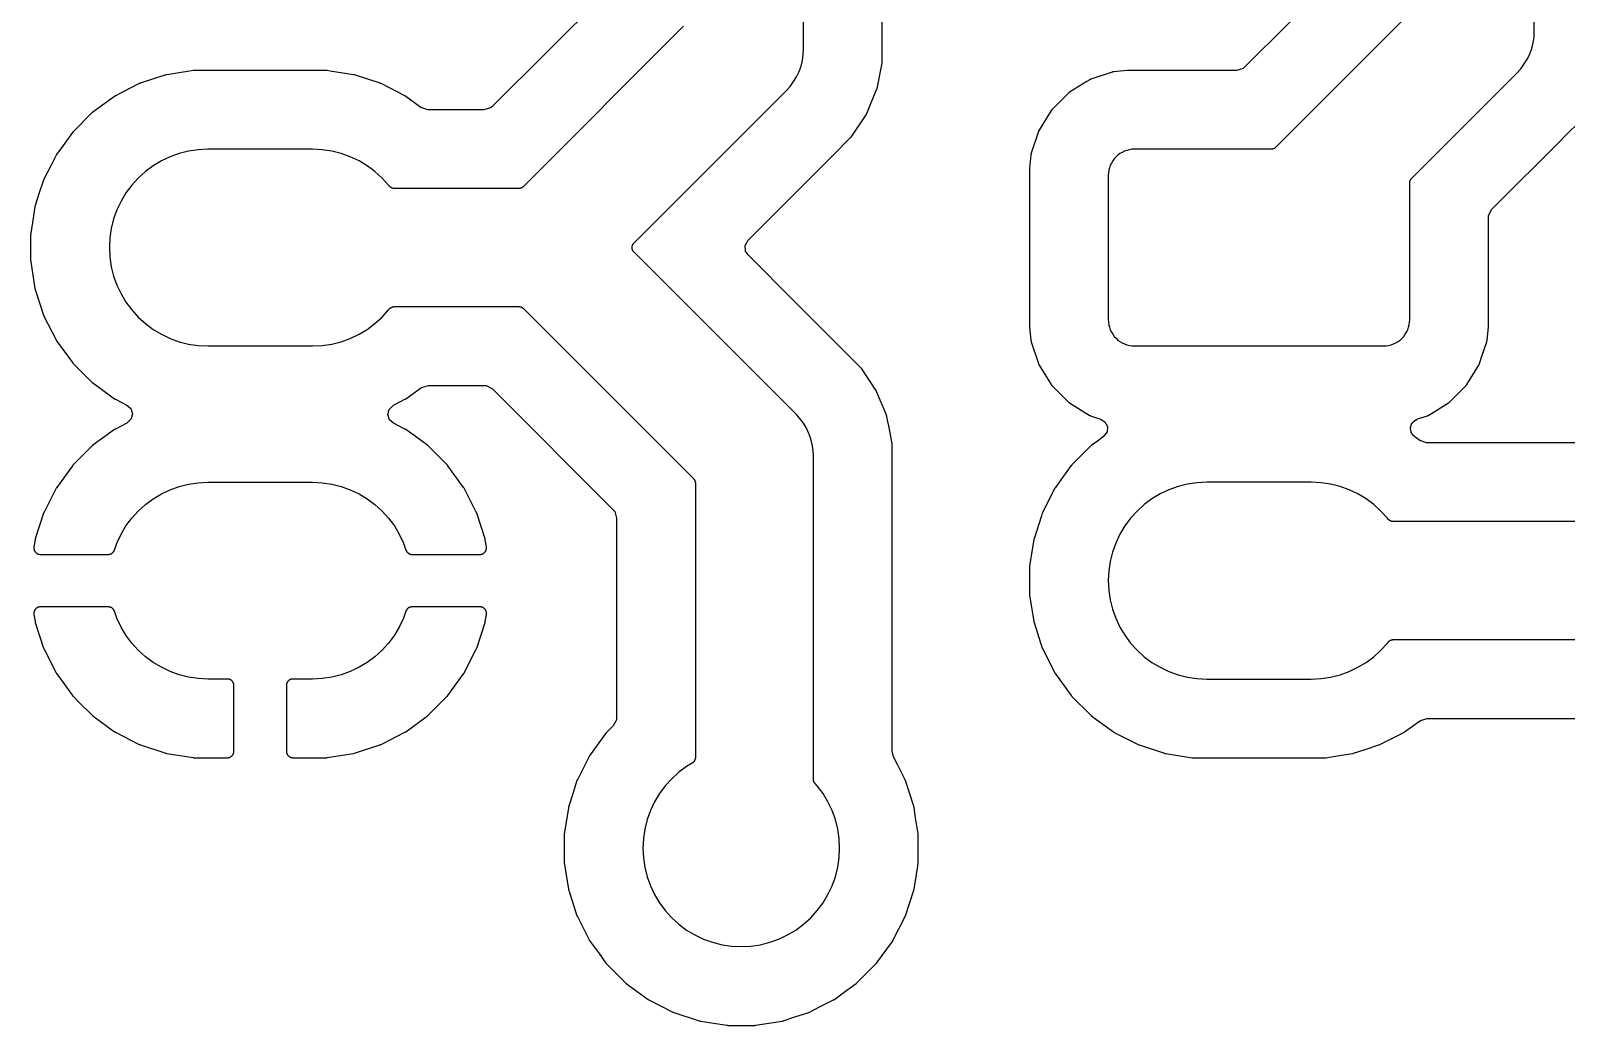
# Model space of a CAD drawing. Header units: metres. Extents: x 46.2 to 140.4, y -137.6 to -43.4.
# Drawn here: x 116.68 to 128.39, y -105.45 to -97.87 of the extents above; entities that cross this region are included whole.
import ezdxf

# ---------------------------------------------------------------- set-up
doc = ezdxf.new("R2010")
doc.units = ezdxf.units.M

msp = doc.modelspace()

# ---------------------------------------------------------------- linework, layer by layer
for points in [[(121.66, -97.833), (120.438, -99.055), (120.437, -99.056), (120.436, -99.057), (120.435, -99.058), (120.435, -99.058), (120.434, -99.059), (120.433, -99.06), (120.432, -99.061), (120.431, -99.061), (120.43, -99.062), (120.428, -99.063), (120.427, -99.063), (120.426, -99.064), (120.425, -99.064), (120.424, -99.065), (120.423, -99.065), (120.422, -99.066), (120.421, -99.066), (120.42, -99.067), (120.418, -99.067), (120.417, -99.068), (120.416, -99.068), (120.415, -99.068), (120.414, -99.069), (120.413, -99.069), (120.411, -99.069), (120.41, -99.069), (120.409, -99.069), (120.408, -99.07), (120.406, -99.07), (120.405, -99.07), (120.404, -99.07), (120.403, -99.07), (119.454, -99.07), (119.453, -99.07), (119.451, -99.07), (119.45, -99.07), (119.449, -99.069), (119.447, -99.069), (119.446, -99.069), (119.445, -99.069), (119.444, -99.069), (119.442, -99.068), (119.441, -99.068), (119.44, -99.068), (119.439, -99.067), (119.437, -99.067), (119.436, -99.066), (119.435, -99.066), (119.434, -99.066), (119.432, -99.065), (119.431, -99.064), (119.43, -99.064), (119.429, -99.063), (119.428, -99.063), (119.427, -99.062), (119.426, -99.061), (119.425, -99.06), (119.424, -99.06), (119.423, -99.059), (119.422, -99.058), (119.421, -99.057), (119.42, -99.056), (119.419, -99.055), (119.418, -99.054), (119.417, -99.054), (119.416, -99.053), (119.415, -99.052), (119.414, -99.051), (119.414, -99.05), (119.41, -99.044), (119.36, -98.99), (119.306, -98.94), (119.247, -98.896), (119.184, -98.859), (119.117, -98.827), (119.048, -98.802), (118.976, -98.784), (118.904, -98.774), (118.829, -98.77), (118.031, -98.77), (117.956, -98.774), (117.884, -98.784), (117.812, -98.802), (117.743, -98.827), (117.676, -98.859), (117.613, -98.896), (117.554, -98.94), (117.5, -98.99), (117.45, -99.044), (117.406, -99.103), (117.369, -99.166), (117.337, -99.233), (117.312, -99.302), (117.294, -99.374), (117.284, -99.446), (117.28, -99.52), (117.284, -99.594), (117.294, -99.666), (117.312, -99.738), (117.337, -99.807), (117.369, -99.874), (117.406, -99.937), (117.45, -99.996), (117.5, -100.05), (117.554, -100.1), (117.613, -100.144), (117.676, -100.181), (117.743, -100.213), (117.812, -100.238), (117.884, -100.256), (117.956, -100.266), (118.031, -100.27), (118.829, -100.27), (118.904, -100.266), (118.976, -100.256), (119.048, -100.238), (119.117, -100.213), (119.184, -100.181), (119.247, -100.144), (119.306, -100.1), (119.36, -100.05), (119.41, -99.996), (119.414, -99.99), (119.414, -99.99), (119.415, -99.989), (119.416, -99.988), (119.417, -99.987), (119.417, -99.986), (119.418, -99.985), (119.419, -99.984), (119.42, -99.984), (119.421, -99.983), (119.422, -99.982), (119.423, -99.981), (119.423, -99.981), (119.424, -99.98), (119.425, -99.979), (119.426, -99.979), (119.427, -99.978), (119.428, -99.977), (119.429, -99.977), (119.43, -99.976), (119.431, -99.976), (119.432, -99.975), (119.433, -99.975), (119.434, -99.974), (119.436, -99.974), (119.437, -99.973), (119.438, -99.973), (119.439, -99.973), (119.44, -99.972), (119.441, -99.972), (119.442, -99.972), (119.443, -99.971), (119.445, -99.971), (119.446, -99.971), (119.447, -99.971), (119.448, -99.971), (119.449, -99.97), (119.45, -99.97), (119.451, -99.97), (119.453, -99.97), (119.454, -99.97), (120.403, -99.97), (120.404, -99.97), (120.405, -99.97), (120.406, -99.97), (120.408, -99.97), (120.409, -99.971), (120.41, -99.971), (120.411, -99.971), (120.413, -99.971), (120.414, -99.971), (120.415, -99.972), (120.416, -99.972), (120.417, -99.972), (120.418, -99.973), (120.42, -99.973), (120.421, -99.974), (120.422, -99.974), (120.423, -99.975), (120.424, -99.975), (120.425, -99.976), (120.426, -99.976), (120.427, -99.977), (120.428, -99.977), (120.43, -99.978), (120.431, -99.979), (120.432, -99.979), (120.433, -99.98), (120.434, -99.981), (120.435, -99.982), (120.435, -99.982), (120.436, -99.983), (120.437, -99.984), (120.438, -99.985), (121.735, -101.282), (121.736, -101.283), (121.737, -101.284), (121.738, -101.285), (121.738, -101.285), (121.739, -101.286), (121.74, -101.287), (121.741, -101.288), (121.741, -101.289), (121.742, -101.29), (121.743, -101.292), (121.743, -101.293), (121.744, -101.294), (121.744, -101.295), (121.745, -101.296), (121.745, -101.297), (121.746, -101.298), (121.746, -101.299), (121.747, -101.3), (121.747, -101.302), (121.748, -101.303), (121.748, -101.304), (121.748, -101.305), (121.749, -101.306), (121.749, -101.307), (121.749, -101.309), (121.749, -101.31), (121.749, -101.311), (121.75, -101.312), (121.75, -101.314), (121.75, -101.315), (121.75, -101.316), (121.75, -101.317), (121.75, -103.408), (121.75, -103.409), (121.75, -103.411), (121.75, -103.412), (121.75, -103.413), (121.749, -103.414), (121.749, -103.415), (121.749, -103.416), (121.749, -103.418), (121.749, -103.419), (121.748, -103.42), (121.748, -103.421), (121.748, -103.422), (121.747, -103.423), (121.747, -103.424), (121.747, -103.426), (121.746, -103.427), (121.746, -103.428), (121.745, -103.429), (121.745, -103.43), (121.744, -103.431), (121.744, -103.432), (121.743, -103.433), (121.743, -103.434), (121.742, -103.435), (121.741, -103.436), (121.741, -103.437), (121.74, -103.438), (121.739, -103.439), (121.739, -103.44), (121.738, -103.441), (121.737, -103.442), (121.736, -103.442), (121.736, -103.443), (121.735, -103.444), (121.734, -103.445), (121.733, -103.446), (121.732, -103.446), (121.731, -103.447), (121.73, -103.448), (121.729, -103.449), (121.728, -103.449), (121.727, -103.45), (121.726, -103.451), (121.725, -103.451), (121.683, -103.476), (121.624, -103.52), (121.57, -103.57), (121.52, -103.624), (121.476, -103.683), (121.439, -103.746), (121.407, -103.813), (121.382, -103.882), (121.364, -103.954), (121.354, -104.026), (121.35, -104.1), (121.354, -104.174), (121.364, -104.246), (121.382, -104.318), (121.407, -104.387), (121.439, -104.454), (121.476, -104.517), (121.52, -104.576), (121.57, -104.63), (121.624, -104.68), (121.683, -104.724), (121.746, -104.761), (121.813, -104.793), (121.882, -104.818), (121.954, -104.836), (122.026, -104.846), (122.1, -104.85), (122.174, -104.846), (122.246, -104.836), (122.318, -104.818), (122.387, -104.793), (122.454, -104.761), (122.517, -104.724), (122.576, -104.68), (122.63, -104.63), (122.68, -104.576), (122.724, -104.517), (122.761, -104.454), (122.793, -104.387), (122.818, -104.318), (122.836, -104.246), (122.846, -104.174), (122.85, -104.1), (122.846, -104.026), (122.836, -103.954), (122.818, -103.882), (122.793, -103.813), (122.761, -103.746), (122.724, -103.683), (122.68, -103.624), (122.663, -103.606), (122.662, -103.605), (122.661, -103.604), (122.661, -103.603), (122.66, -103.602), (122.659, -103.601), (122.658, -103.6), (122.658, -103.599), (122.657, -103.598), (122.656, -103.596), (122.656, -103.595), (122.655, -103.594), (122.655, -103.593), (122.654, -103.592), (122.654, -103.59), (122.653, -103.589), (122.653, -103.588), (122.652, -103.587), (122.652, -103.585), (122.652, -103.584), (122.651, -103.583), (122.651, -103.582), (122.651, -103.58), (122.651, -103.579), (122.651, -103.578), (122.65, -103.576), (122.65, -103.575), (122.65, -103.574), (122.65, -103.572), (122.65, -101.111), (122.648, -101.066), (122.642, -101.022), (122.631, -100.979), (122.616, -100.938), (122.597, -100.898), (122.574, -100.86), (122.548, -100.824), (122.518, -100.791), (121.282, -99.555), (121.281, -99.554), (121.28, -99.554), (121.28, -99.553), (121.279, -99.552), (121.278, -99.551), (121.277, -99.55), (121.277, -99.549), (121.276, -99.548), (121.275, -99.547), (121.275, -99.546), (121.274, -99.545), (121.273, -99.544), (121.273, -99.542), (121.272, -99.541), (121.272, -99.54), (121.271, -99.539), (121.271, -99.538), (121.27, -99.537), (121.27, -99.536), (121.27, -99.535), (121.269, -99.533), (121.269, -99.532), (121.269, -99.531), (121.268, -99.53), (121.268, -99.529), (121.268, -99.527), (121.268, -99.526), (121.268, -99.525), (121.268, -99.524), (121.268, -99.522), (121.267, -99.521), (121.267, -99.52), (121.267, -99.519), (121.268, -99.518), (121.268, -99.516), (121.268, -99.515), (121.268, -99.514), (121.268, -99.513), (121.268, -99.511), (121.268, -99.51), (121.269, -99.509), (121.269, -99.508), (121.269, -99.507), (121.27, -99.505), (121.27, -99.504), (121.27, -99.503), (121.271, -99.502), (121.271, -99.501), (121.272, -99.5), (121.272, -99.499), (121.273, -99.498), (121.273, -99.496), (121.274, -99.495), (121.275, -99.494), (121.275, -99.493), (121.276, -99.492), (121.277, -99.491), (121.277, -99.49), (121.278, -99.489), (121.279, -99.488), (121.28, -99.487), (121.28, -99.486), (121.281, -99.486), (121.282, -99.485), (122.443, -98.324), (122.473, -98.291), (122.499, -98.255), (122.522, -98.217), (122.541, -98.177), (122.556, -98.136), (122.567, -98.093), (122.573, -98.049), (122.575, -98.004), (122.575, -90.282)], [(121.048, -97.597), (120.198, -98.446), (120.188, -98.455), (120.137, -98.469), (119.708, -98.469), (119.656, -98.451), (119.541, -98.367), (119.54, -98.367), (119.539, -98.366), (119.538, -98.365), (119.537, -98.364), (119.535, -98.364), (119.534, -98.363), (119.534, -98.363), (119.352, -98.27), (119.351, -98.27), (119.35, -98.269), (119.349, -98.269), (119.348, -98.268), (119.347, -98.268), (119.346, -98.268), (119.345, -98.267), (119.15, -98.204), (119.149, -98.204), (119.148, -98.203), (119.147, -98.203), (119.146, -98.203), (119.144, -98.202), (119.143, -98.202), (119.142, -98.202), (118.964, -98.174), (118.94, -98.17), (118.939, -98.17), (118.938, -98.17), (118.937, -98.17), (118.936, -98.17), (118.934, -98.17), (118.933, -98.17), (118.932, -98.17), (117.928, -98.17), (117.927, -98.17), (117.926, -98.17), (117.924, -98.17), (117.923, -98.17), (117.922, -98.17), (117.921, -98.17), (117.92, -98.17), (117.892, -98.174), (117.718, -98.202), (117.717, -98.202), (117.716, -98.202), (117.714, -98.203), (117.713, -98.203), (117.712, -98.203), (117.711, -98.204), (117.71, -98.204), (117.515, -98.267), (117.514, -98.268), (117.513, -98.268), (117.512, -98.268), (117.511, -98.269), (117.51, -98.269), (117.509, -98.27), (117.508, -98.27), (117.386, -98.332), (117.326, -98.363), (117.325, -98.364), (117.324, -98.364), (117.323, -98.365), (117.322, -98.365), (117.321, -98.366), (117.32, -98.367), (117.319, -98.367), (117.319, -98.367), (117.153, -98.488), (117.153, -98.488), (117.152, -98.489), (117.151, -98.49), (117.15, -98.49), (117.149, -98.491), (117.148, -98.492), (117.147, -98.493), (117.003, -98.637), (117.002, -98.638), (117.001, -98.639), (117, -98.64), (117, -98.641), (116.999, -98.642), (116.998, -98.643), (116.998, -98.643), (116.893, -98.788), (116.877, -98.809), (116.877, -98.81), (116.876, -98.811), (116.875, -98.812), (116.874, -98.813), (116.874, -98.815), (116.873, -98.816), (116.873, -98.816), (116.832, -98.897), (116.78, -98.998), (116.78, -98.999), (116.779, -99), (116.779, -99.001), (116.778, -99.002), (116.778, -99.002), (116.778, -99.004), (116.777, -99.005), (116.777, -99.005), (116.777, -99.005), (116.745, -99.103), (116.714, -99.2), (116.714, -99.201), (116.713, -99.202), (116.713, -99.203), (116.713, -99.204), (116.712, -99.206), (116.712, -99.207), (116.712, -99.208), (116.698, -99.297), (116.68, -99.41), (116.68, -99.411), (116.68, -99.412), (116.68, -99.413), (116.68, -99.414), (116.68, -99.416), (116.679, -99.417), (116.679, -99.418), (116.679, -99.622), (116.679, -99.623), (116.68, -99.624), (116.68, -99.626), (116.68, -99.627), (116.68, -99.628), (116.68, -99.629), (116.68, -99.63), (116.712, -99.832), (116.712, -99.833), (116.712, -99.834), (116.713, -99.836), (116.713, -99.837), (116.713, -99.838), (116.714, -99.839), (116.714, -99.84), (116.777, -100.035), (116.778, -100.036), (116.778, -100.037), (116.778, -100.038), (116.779, -100.039), (116.779, -100.04), (116.78, -100.041), (116.78, -100.042), (116.873, -100.224), (116.874, -100.225), (116.874, -100.227), (116.875, -100.228), (116.876, -100.229), (116.877, -100.23), (116.877, -100.231), (116.919, -100.289), (116.998, -100.397), (116.998, -100.397), (116.999, -100.398), (117, -100.399), (117, -100.399), (117, -100.4), (117.001, -100.401), (117.002, -100.402), (117.003, -100.403), (117.147, -100.547), (117.148, -100.548), (117.149, -100.549), (117.15, -100.55), (117.151, -100.55), (117.151, -100.55), (117.152, -100.551), (117.153, -100.552), (117.153, -100.552), (117.278, -100.643), (117.319, -100.673), (117.32, -100.673), (117.321, -100.674), (117.322, -100.675), (117.323, -100.676), (117.325, -100.676), (117.326, -100.677), (117.326, -100.677), (117.413, -100.722), (117.444, -100.748), (117.457, -100.787), (117.447, -100.827), (117.413, -100.859), (117.326, -100.904), (117.325, -100.904), (117.324, -100.905), (117.323, -100.906), (117.321, -100.906), (117.32, -100.907), (117.319, -100.908), (117.154, -101.028), (117.153, -101.029), (117.152, -101.029), (117.151, -101.03), (117.15, -101.031), (117.149, -101.032), (117.148, -101.032), (117.148, -101.033), (117.003, -101.178), (117.002, -101.179), (117.001, -101.18), (117.001, -101.18), (117, -101.181), (116.999, -101.182), (116.998, -101.183), (116.998, -101.184), (116.998, -101.184), (116.878, -101.349), (116.877, -101.35), (116.876, -101.351), (116.876, -101.353), (116.875, -101.354), (116.874, -101.355), (116.874, -101.356), (116.874, -101.356), (116.874, -101.356), (116.781, -101.538), (116.78, -101.539), (116.78, -101.54), (116.779, -101.541), (116.779, -101.542), (116.778, -101.544), (116.778, -101.545), (116.778, -101.546), (116.714, -101.74), (116.714, -101.741), (116.714, -101.742), (116.714, -101.743), (116.713, -101.745), (116.713, -101.746), (116.713, -101.747), (116.713, -101.748), (116.704, -101.802), (116.704, -101.803), (116.704, -101.804), (116.704, -101.805), (116.703, -101.807), (116.703, -101.808), (116.703, -101.809), (116.703, -101.81), (116.703, -101.811), (116.703, -101.812), (116.704, -101.814), (116.704, -101.815), (116.704, -101.816), (116.704, -101.817), (116.704, -101.819), (116.704, -101.82), (116.705, -101.821), (116.705, -101.822), (116.705, -101.823), (116.706, -101.825), (116.706, -101.826), (116.706, -101.827), (116.707, -101.828), (116.707, -101.829), (116.708, -101.83), (116.708, -101.831), (116.709, -101.832), (116.709, -101.834), (116.71, -101.835), (116.711, -101.836), (116.711, -101.837), (116.712, -101.838), (116.713, -101.839), (116.713, -101.84), (116.714, -101.841), (116.715, -101.842), (116.716, -101.843), (116.716, -101.844), (116.717, -101.844), (116.718, -101.845), (116.719, -101.846), (116.72, -101.847), (116.721, -101.848), (116.722, -101.849), (116.723, -101.849), (116.724, -101.85), (116.725, -101.851), (116.726, -101.852), (116.727, -101.852), (116.728, -101.853), (116.729, -101.854), (116.73, -101.854), (116.731, -101.855), (116.732, -101.855), (116.733, -101.856), (116.734, -101.856), (116.735, -101.857), (116.737, -101.857), (116.738, -101.857), (116.739, -101.858), (116.74, -101.858), (116.741, -101.859), (116.742, -101.859), (116.744, -101.859), (116.745, -101.859), (116.746, -101.859), (116.747, -101.86), (116.748, -101.86), (116.75, -101.86), (116.751, -101.86), (116.752, -101.86), (116.753, -101.86), (117.271, -101.86), (117.272, -101.86), (117.273, -101.86), (117.274, -101.86), (117.276, -101.86), (117.277, -101.86), (117.278, -101.859), (117.279, -101.859), (117.281, -101.859), (117.282, -101.859), (117.283, -101.859), (117.284, -101.858), (117.285, -101.858), (117.286, -101.857), (117.288, -101.857), (117.289, -101.857), (117.29, -101.856), (117.291, -101.856), (117.292, -101.855), (117.293, -101.855), (117.294, -101.854), (117.295, -101.854), (117.297, -101.853), (117.298, -101.852), (117.299, -101.852), (117.3, -101.851), (117.301, -101.85), (117.302, -101.849), (117.303, -101.849), (117.303, -101.848), (117.304, -101.847), (117.305, -101.846), (117.306, -101.845), (117.307, -101.844), (117.308, -101.844), (117.309, -101.843), (117.309, -101.842), (117.31, -101.841), (117.311, -101.84), (117.312, -101.839), (117.312, -101.838), (117.313, -101.837), (117.314, -101.836), (117.314, -101.835), (117.315, -101.834), (117.315, -101.832), (117.316, -101.831), (117.317, -101.83), (117.317, -101.829), (117.317, -101.828), (117.318, -101.827), (117.318, -101.827), (117.337, -101.773), (117.369, -101.706), (117.406, -101.643), (117.45, -101.584), (117.5, -101.53), (117.554, -101.48), (117.613, -101.436), (117.676, -101.399), (117.743, -101.367), (117.812, -101.342), (117.884, -101.324), (117.956, -101.314), (118.031, -101.31), (118.829, -101.31), (118.904, -101.314), (118.976, -101.324), (119.048, -101.342), (119.117, -101.367), (119.184, -101.399), (119.247, -101.436), (119.306, -101.48), (119.36, -101.53), (119.41, -101.584), (119.454, -101.643), (119.491, -101.706), (119.523, -101.773), (119.542, -101.827), (119.543, -101.828), (119.543, -101.829), (119.543, -101.83), (119.544, -101.831), (119.545, -101.832), (119.545, -101.834), (119.546, -101.835), (119.546, -101.836), (119.547, -101.837), (119.548, -101.838), (119.548, -101.839), (119.549, -101.84), (119.55, -101.841), (119.551, -101.842), (119.551, -101.843), (119.552, -101.844), (119.553, -101.844), (119.554, -101.845), (119.555, -101.846), (119.556, -101.847), (119.557, -101.848), (119.557, -101.849), (119.558, -101.849), (119.559, -101.85), (119.56, -101.851), (119.561, -101.852), (119.562, -101.852), (119.563, -101.853), (119.565, -101.854), (119.566, -101.854), (119.567, -101.855), (119.568, -101.855), (119.569, -101.856), (119.57, -101.856), (119.571, -101.857), (119.572, -101.857), (119.574, -101.857), (119.575, -101.858), (119.576, -101.858), (119.577, -101.859), (119.578, -101.859), (119.579, -101.859), (119.581, -101.859), (119.582, -101.859), (119.583, -101.86), (119.584, -101.86), (119.586, -101.86), (119.587, -101.86), (119.588, -101.86), (119.589, -101.86), (120.107, -101.86), (120.108, -101.86), (120.109, -101.86), (120.11, -101.86), (120.112, -101.86), (120.113, -101.86), (120.114, -101.859), (120.115, -101.859), (120.116, -101.859), (120.118, -101.859), (120.119, -101.859), (120.12, -101.858), (120.121, -101.858), (120.122, -101.857), (120.123, -101.857), (120.125, -101.857), (120.126, -101.856), (120.127, -101.856), (120.128, -101.855), (120.129, -101.855), (120.13, -101.854), (120.131, -101.854), (120.132, -101.853), (120.133, -101.852), (120.134, -101.852), (120.135, -101.851), (120.136, -101.85), (120.137, -101.849), (120.138, -101.849), (120.139, -101.848), (120.14, -101.847), (120.141, -101.846), (120.142, -101.845), (120.143, -101.844), (120.144, -101.844), (120.144, -101.843), (120.145, -101.842), (120.146, -101.841), (120.147, -101.84), (120.147, -101.839), (120.148, -101.838), (120.149, -101.837), (120.149, -101.836), (120.15, -101.835), (120.151, -101.834), (120.151, -101.832), (120.152, -101.831), (120.152, -101.83), (120.153, -101.829), (120.153, -101.828), (120.154, -101.827), (120.154, -101.826), (120.154, -101.825), (120.155, -101.823), (120.155, -101.822), (120.155, -101.821), (120.156, -101.82), (120.156, -101.819), (120.156, -101.817), (120.156, -101.816), (120.156, -101.815), (120.156, -101.814), (120.157, -101.812), (120.157, -101.811), (120.157, -101.81), (120.157, -101.809), (120.157, -101.808), (120.157, -101.807), (120.156, -101.805), (120.156, -101.804), (120.156, -101.803), (120.156, -101.802), (120.147, -101.748), (120.147, -101.747), (120.147, -101.746), (120.147, -101.745), (120.146, -101.743), (120.146, -101.742), (120.146, -101.741), (120.146, -101.74), (120.082, -101.546), (120.082, -101.545), (120.082, -101.544), (120.081, -101.542), (120.081, -101.541), (120.08, -101.54), (120.08, -101.539), (120.079, -101.538), (119.986, -101.356), (119.986, -101.355), (119.985, -101.354), (119.984, -101.353), (119.984, -101.351), (119.983, -101.35), (119.982, -101.349), (119.862, -101.184), (119.862, -101.183), (119.861, -101.182), (119.86, -101.181), (119.859, -101.18), (119.859, -101.18), (119.858, -101.179), (119.857, -101.178), (119.712, -101.033), (119.711, -101.032), (119.71, -101.031), (119.71, -101.031), (119.709, -101.03), (119.708, -101.029), (119.707, -101.028), (119.706, -101.028), (119.706, -101.028), (119.541, -100.908), (119.54, -100.907), (119.539, -100.906), (119.537, -100.906), (119.536, -100.905), (119.535, -100.904), (119.534, -100.904), (119.534, -100.904), (119.447, -100.859), (119.416, -100.833), (119.403, -100.793), (119.413, -100.754), (119.447, -100.721), (119.462, -100.714), (119.534, -100.677), (119.535, -100.676), (119.537, -100.676), (119.538, -100.675), (119.539, -100.674), (119.54, -100.673), (119.541, -100.673), (119.661, -100.586), (119.713, -100.571), (120.142, -100.571), (120.155, -100.572), (120.202, -100.597), (121.126, -101.522), (121.135, -101.532), (121.149, -101.583), (121.149, -103.107), (121.148, -103.121), (121.123, -103.167), (121.073, -103.217), (121.072, -103.218), (121.071, -103.219), (121.07, -103.22), (121.07, -103.221), (121.069, -103.222), (121.068, -103.223), (121.068, -103.223), (120.947, -103.389), (120.947, -103.39), (120.946, -103.391), (120.945, -103.393), (120.945, -103.393), (120.944, -103.394), (120.944, -103.395), (120.943, -103.396), (120.943, -103.396), (120.874, -103.532), (120.874, -103.532), (120.85, -103.578), (120.85, -103.579), (120.849, -103.58), (120.849, -103.581), (120.849, -103.581), (120.848, -103.582), (120.848, -103.584), (120.847, -103.585), (120.847, -103.585), (120.847, -103.585), (120.815, -103.685), (120.784, -103.78), (120.784, -103.781), (120.783, -103.782), (120.783, -103.783), (120.783, -103.784), (120.782, -103.786), (120.782, -103.787), (120.782, -103.788), (120.781, -103.794), (120.75, -103.99), (120.75, -103.991), (120.75, -103.992), (120.75, -103.993), (120.75, -103.994), (120.75, -103.996), (120.749, -103.997), (120.749, -103.998), (120.749, -104.202), (120.749, -104.203), (120.75, -104.204), (120.75, -104.206), (120.75, -104.207), (120.75, -104.208), (120.75, -104.209), (120.75, -104.21), (120.782, -104.412), (120.782, -104.413), (120.782, -104.414), (120.783, -104.416), (120.783, -104.417), (120.783, -104.418), (120.784, -104.419), (120.784, -104.42), (120.847, -104.615), (120.848, -104.616), (120.848, -104.617), (120.848, -104.618), (120.849, -104.619), (120.849, -104.62), (120.85, -104.621), (120.85, -104.622), (120.943, -104.804), (120.944, -104.805), (120.944, -104.807), (120.945, -104.808), (120.946, -104.809), (120.947, -104.81), (120.947, -104.811), (121.015, -104.904), (121.068, -104.977), (121.068, -104.977), (121.069, -104.978), (121.07, -104.979), (121.07, -104.979), (121.07, -104.98), (121.071, -104.981), (121.072, -104.982), (121.073, -104.983), (121.217, -105.127), (121.218, -105.128), (121.219, -105.129), (121.22, -105.13), (121.221, -105.13), (121.221, -105.13), (121.222, -105.131), (121.223, -105.132), (121.223, -105.132), (121.279, -105.173), (121.389, -105.253), (121.39, -105.253), (121.391, -105.254), (121.392, -105.255), (121.393, -105.256), (121.395, -105.256), (121.396, -105.257), (121.396, -105.257), (121.578, -105.35), (121.579, -105.35), (121.58, -105.351), (121.581, -105.351), (121.582, -105.352), (121.583, -105.352), (121.584, -105.352), (121.585, -105.353), (121.78, -105.416), (121.781, -105.416), (121.782, -105.417), (121.783, -105.417), (121.784, -105.417), (121.786, -105.418), (121.787, -105.418), (121.788, -105.418), (121.99, -105.45), (121.991, -105.45), (121.992, -105.45), (121.993, -105.45), (121.994, -105.45), (121.996, -105.45), (121.997, -105.451), (121.998, -105.451), (122.202, -105.451), (122.203, -105.451), (122.204, -105.45), (122.206, -105.45), (122.207, -105.45), (122.208, -105.45), (122.209, -105.45), (122.21, -105.45), (122.311, -105.434), (122.412, -105.418), (122.413, -105.418), (122.414, -105.418), (122.416, -105.417), (122.417, -105.417), (122.418, -105.417), (122.419, -105.416), (122.42, -105.416), (122.51, -105.387), (122.615, -105.353), (122.616, -105.352), (122.618, -105.352), (122.618, -105.352), (122.619, -105.351), (122.62, -105.351), (122.621, -105.35), (122.622, -105.35), (122.703, -105.308), (122.804, -105.257), (122.805, -105.256), (122.807, -105.256), (122.808, -105.255), (122.809, -105.254), (122.81, -105.253), (122.811, -105.253), (122.868, -105.211), (122.977, -105.132), (122.977, -105.132), (122.978, -105.131), (122.979, -105.13), (122.98, -105.13), (122.981, -105.129), (122.982, -105.128), (122.983, -105.127), (123.127, -104.983), (123.128, -104.982), (123.129, -104.981), (123.13, -104.98), (123.13, -104.979), (123.131, -104.978), (123.132, -104.977), (123.132, -104.977), (123.253, -104.811), (123.253, -104.81), (123.254, -104.809), (123.255, -104.808), (123.256, -104.807), (123.256, -104.805), (123.257, -104.804), (123.257, -104.804), (123.257, -104.804), (123.257, -104.804), (123.257, -104.804), (123.35, -104.622), (123.35, -104.621), (123.351, -104.62), (123.351, -104.619), (123.352, -104.618), (123.352, -104.617), (123.352, -104.616), (123.353, -104.615), (123.416, -104.42), (123.416, -104.419), (123.417, -104.418), (123.417, -104.417), (123.417, -104.416), (123.418, -104.414), (123.418, -104.413), (123.418, -104.412), (123.446, -104.238), (123.45, -104.21), (123.45, -104.209), (123.45, -104.208), (123.45, -104.207), (123.45, -104.206), (123.45, -104.204), (123.45, -104.203), (123.45, -104.202), (123.45, -103.998), (123.45, -103.997), (123.45, -103.996), (123.45, -103.994), (123.45, -103.993), (123.45, -103.992), (123.45, -103.991), (123.45, -103.99), (123.428, -103.853), (123.418, -103.788), (123.418, -103.787), (123.418, -103.786), (123.417, -103.784), (123.417, -103.783), (123.417, -103.782), (123.416, -103.781), (123.416, -103.78), (123.375, -103.654), (123.353, -103.585), (123.352, -103.584), (123.352, -103.584), (123.352, -103.582), (123.351, -103.581), (123.351, -103.581), (123.351, -103.58), (123.35, -103.579), (123.35, -103.578), (123.291, -103.463), (123.261, -103.404), (123.251, -103.36), (123.251, -101.011), (123.25, -101.01), (123.25, -101.009), (123.25, -101.008), (123.25, -101.007), (123.25, -101.005), (123.25, -101.004), (123.25, -101.003), (123.25, -101.002), (123.223, -100.868), (123.223, -100.868), (123.221, -100.861), (123.211, -100.808), (123.211, -100.807), (123.211, -100.806), (123.21, -100.805), (123.21, -100.804), (123.21, -100.802), (123.209, -100.801), (123.209, -100.8), (123.208, -100.799), (123.17, -100.706), (123.168, -100.702), (123.133, -100.617), (123.132, -100.616), (123.132, -100.615), (123.131, -100.614), (123.131, -100.612), (123.131, -100.612), (123.13, -100.611), (123.13, -100.61), (123.129, -100.609), (123.128, -100.608), (123.019, -100.444), (123.018, -100.443), (123.017, -100.442), (123.017, -100.441), (123.016, -100.44), (123.015, -100.44), (123.014, -100.439), (123.013, -100.438), (123.012, -100.437), (122.91, -100.335), (122.873, -100.298), (122.873, -100.298), (122.514, -99.938), (122.152, -99.576), (122.133, -99.547), (122.13, -99.505), (122.153, -99.463), (122.791, -98.825), (122.791, -98.824), (122.798, -98.817), (122.937, -98.678), (122.938, -98.677), (122.939, -98.676), (122.94, -98.675), (122.941, -98.674), (122.942, -98.674), (122.942, -98.673), (122.943, -98.672), (122.944, -98.671), (123.053, -98.507), (123.054, -98.506), (123.055, -98.505), (123.055, -98.504), (123.056, -98.503), (123.056, -98.503), (123.056, -98.501), (123.057, -98.5), (123.057, -98.499), (123.058, -98.498), (123.133, -98.316), (123.134, -98.315), (123.134, -98.314), (123.135, -98.312), (123.135, -98.311), (123.135, -98.311), (123.135, -98.31), (123.136, -98.309), (123.136, -98.308), (123.136, -98.307), (123.175, -98.113), (123.175, -98.112), (123.175, -98.111), (123.175, -98.11), (123.175, -98.108), (123.175, -98.107), (123.175, -98.106), (123.175, -98.105), (123.176, -98.104), (123.176, -98.103), (123.176, -90.543)], [(127.235, -97.698), (126.178, -98.755), (126.177, -98.756), (126.176, -98.757), (126.175, -98.758), (126.174, -98.759), (126.173, -98.759), (126.172, -98.76), (126.171, -98.761), (126.17, -98.762), (126.169, -98.762), (126.168, -98.763), (126.167, -98.764), (126.166, -98.764), (126.165, -98.765), (126.164, -98.765), (126.163, -98.766), (126.162, -98.766), (126.161, -98.767), (126.159, -98.767), (126.158, -98.767), (126.157, -98.768), (126.156, -98.768), (126.155, -98.769), (126.153, -98.769), (126.152, -98.769), (126.151, -98.769), (126.15, -98.769), (126.149, -98.77), (126.147, -98.77), (126.146, -98.77), (126.145, -98.77), (126.144, -98.77), (126.143, -98.77), (125.101, -98.77), (125.08, -98.771), (125.061, -98.774), (125.042, -98.779), (125.023, -98.785), (125.006, -98.794), (124.989, -98.804), (124.973, -98.815), (124.959, -98.829), (124.945, -98.843), (124.934, -98.859), (124.924, -98.876), (124.915, -98.893), (124.909, -98.912), (124.904, -98.931), (124.901, -98.95), (124.9, -98.971), (124.9, -100.069), (124.901, -100.09), (124.904, -100.109), (124.909, -100.128), (124.915, -100.147), (124.924, -100.164), (124.934, -100.181), (124.945, -100.197), (124.959, -100.211), (124.973, -100.225), (124.989, -100.236), (125.006, -100.246), (125.023, -100.255), (125.042, -100.261), (125.061, -100.266), (125.08, -100.269), (125.101, -100.27), (126.999, -100.27), (127.02, -100.269), (127.039, -100.266), (127.058, -100.261), (127.077, -100.255), (127.094, -100.246), (127.111, -100.236), (127.127, -100.225), (127.141, -100.211), (127.155, -100.197), (127.166, -100.181), (127.176, -100.164), (127.185, -100.147), (127.191, -100.128), (127.196, -100.109), (127.199, -100.09), (127.2, -100.069), (127.2, -99.027), (127.2, -99.026), (127.2, -99.025), (127.2, -99.024), (127.2, -99.023), (127.2, -99.021), (127.201, -99.02), (127.201, -99.019), (127.201, -99.018), (127.201, -99.017), (127.201, -99.015), (127.202, -99.014), (127.202, -99.013), (127.203, -99.012), (127.203, -99.011), (127.203, -99.009), (127.204, -99.008), (127.204, -99.007), (127.205, -99.006), (127.205, -99.005), (127.206, -99.004), (127.206, -99.003), (127.207, -99.002), (127.208, -99.001), (127.208, -99), (127.209, -98.999), (127.21, -98.998), (127.211, -98.997), (127.211, -98.996), (127.212, -98.995), (127.213, -98.994), (127.214, -98.993), (127.215, -98.992), (128.018, -98.189), (128.048, -98.156), (128.074, -98.12), (128.097, -98.082), (128.116, -98.042), (128.131, -98.001), (128.142, -97.958), (128.148, -97.914), (128.15, -97.869), (128.15, -92.901)], [(126.623, -97.462), (125.938, -98.146), (125.928, -98.155), (125.877, -98.17), (125.05, -98.17), (125.049, -98.17), (125.047, -98.17), (125.046, -98.17), (125.045, -98.17), (124.942, -98.18), (124.941, -98.18), (124.94, -98.181), (124.939, -98.181), (124.938, -98.181), (124.937, -98.181), (124.935, -98.181), (124.934, -98.182), (124.933, -98.182), (124.932, -98.182), (124.931, -98.183), (124.931, -98.183), (124.766, -98.237), (124.765, -98.238), (124.764, -98.238), (124.762, -98.239), (124.762, -98.239), (124.761, -98.239), (124.759, -98.24), (124.758, -98.24), (124.757, -98.241), (124.756, -98.241), (124.755, -98.242), (124.754, -98.243), (124.736, -98.254), (124.605, -98.335), (124.604, -98.336), (124.603, -98.336), (124.602, -98.337), (124.601, -98.338), (124.6, -98.338), (124.599, -98.339), (124.598, -98.34), (124.597, -98.341), (124.596, -98.342), (124.472, -98.466), (124.471, -98.467), (124.47, -98.468), (124.469, -98.469), (124.468, -98.47), (124.468, -98.471), (124.467, -98.472), (124.466, -98.473), (124.466, -98.474), (124.465, -98.475), (124.373, -98.624), (124.372, -98.625), (124.371, -98.626), (124.371, -98.627), (124.37, -98.628), (124.37, -98.629), (124.369, -98.631), (124.369, -98.632), (124.369, -98.633), (124.368, -98.634), (124.368, -98.635), (124.368, -98.635)], [(124.368, -98.635), (124.368, -98.635), (124.313, -98.801), (124.312, -98.803), (124.312, -98.804), (124.311, -98.805), (124.311, -98.807), (124.311, -98.808), (124.311, -98.809), (124.31, -98.811), (124.31, -98.812), (124.3, -98.915), (124.3, -98.916), (124.3, -98.917), (124.299, -98.919), (124.299, -98.92), (124.299, -100.12), (124.299, -100.121), (124.3, -100.123), (124.3, -100.124), (124.3, -100.125), (124.31, -100.228), (124.31, -100.229), (124.311, -100.231), (124.311, -100.232), (124.311, -100.233), (124.311, -100.235), (124.312, -100.236), (124.312, -100.237), (124.313, -100.239), (124.368, -100.405), (124.368, -100.405), (124.368, -100.406), (124.369, -100.407), (124.369, -100.408), (124.369, -100.409), (124.37, -100.411), (124.37, -100.412), (124.371, -100.413), (124.371, -100.414), (124.372, -100.415), (124.373, -100.416), (124.465, -100.565), (124.466, -100.566), (124.466, -100.567), (124.467, -100.568), (124.468, -100.569), (124.468, -100.57), (124.469, -100.571), (124.47, -100.572), (124.471, -100.573), (124.472, -100.574), (124.596, -100.698), (124.597, -100.699), (124.598, -100.7), (124.599, -100.701), (124.6, -100.702), (124.601, -100.702), (124.602, -100.703), (124.603, -100.704), (124.604, -100.704), (124.605, -100.705), (124.754, -100.797), (124.755, -100.798), (124.756, -100.799), (124.757, -100.799), (124.758, -100.8), (124.759, -100.8), (124.761, -100.801), (124.762, -100.801), (124.763, -100.801), (124.764, -100.802), (124.765, -100.802), (124.765, -100.802), (124.765, -100.802), (124.841, -100.828), (124.875, -100.848), (124.894, -100.885), (124.891, -100.926), (124.861, -100.964), (124.807, -101.003), (124.773, -101.028), (124.773, -101.028), (124.772, -101.029), (124.771, -101.03), (124.77, -101.03), (124.769, -101.031), (124.768, -101.032), (124.767, -101.033), (124.623, -101.177), (124.622, -101.178), (124.621, -101.179), (124.62, -101.18), (124.62, -101.181), (124.619, -101.182), (124.618, -101.183), (124.618, -101.183), (124.552, -101.273), (124.497, -101.349), (124.497, -101.35), (124.496, -101.351), (124.495, -101.352), (124.494, -101.353), (124.494, -101.355), (124.493, -101.356), (124.493, -101.356), (124.493, -101.356), (124.493, -101.356), (124.493, -101.356), (124.437, -101.465), (124.4, -101.538), (124.4, -101.539), (124.399, -101.54), (124.399, -101.541), (124.398, -101.542), (124.398, -101.542), (124.398, -101.544), (124.397, -101.545), (124.397, -101.545), (124.397, -101.545), (124.391, -101.566), (124.334, -101.74), (124.334, -101.741), (124.333, -101.742), (124.333, -101.743), (124.333, -101.744), (124.332, -101.746), (124.332, -101.747), (124.332, -101.748), (124.323, -101.807), (124.3, -101.95), (124.3, -101.951), (124.3, -101.952), (124.3, -101.953), (124.3, -101.954), (124.3, -101.956), (124.299, -101.957), (124.299, -101.958), (124.299, -102.162), (124.299, -102.163), (124.3, -102.164), (124.3, -102.166), (124.3, -102.167), (124.3, -102.168), (124.3, -102.169), (124.3, -102.17), (124.332, -102.372), (124.332, -102.373), (124.332, -102.374), (124.333, -102.376), (124.333, -102.377), (124.333, -102.378), (124.334, -102.379), (124.334, -102.38), (124.397, -102.575), (124.398, -102.576), (124.398, -102.577), (124.398, -102.578), (124.399, -102.579), (124.399, -102.58), (124.4, -102.581), (124.4, -102.582), (124.493, -102.764), (124.494, -102.765), (124.494, -102.767), (124.495, -102.768), (124.496, -102.769), (124.497, -102.77), (124.497, -102.771), (124.564, -102.863), (124.618, -102.937), (124.618, -102.937), (124.619, -102.938), (124.62, -102.939), (124.62, -102.939), (124.62, -102.94), (124.621, -102.941), (124.622, -102.942), (124.623, -102.943), (124.767, -103.087), (124.768, -103.088), (124.769, -103.089), (124.77, -103.09), (124.771, -103.09), (124.771, -103.09), (124.772, -103.091), (124.773, -103.092), (124.773, -103.092), (124.812, -103.121), (124.939, -103.213), (124.94, -103.213), (124.941, -103.214), (124.942, -103.215), (124.943, -103.216), (124.945, -103.216), (124.946, -103.217), (124.946, -103.217), (125.128, -103.31), (125.129, -103.31), (125.13, -103.311), (125.131, -103.311), (125.132, -103.312), (125.133, -103.312), (125.134, -103.312), (125.135, -103.313), (125.33, -103.376), (125.331, -103.376), (125.332, -103.377), (125.333, -103.377), (125.334, -103.377), (125.336, -103.378), (125.337, -103.378), (125.338, -103.378), (125.54, -103.41), (125.541, -103.41), (125.542, -103.41), (125.543, -103.41), (125.544, -103.41), (125.546, -103.41), (125.547, -103.411), (125.548, -103.411), (126.552, -103.411), (126.553, -103.411), (126.554, -103.41), (126.556, -103.41), (126.557, -103.41), (126.558, -103.41), (126.559, -103.41), (126.56, -103.41), (126.661, -103.394), (126.762, -103.378), (126.763, -103.378), (126.764, -103.378), (126.766, -103.377), (126.767, -103.377), (126.768, -103.377), (126.769, -103.376), (126.77, -103.376), (126.86, -103.347), (126.965, -103.313), (126.966, -103.312), (126.968, -103.312), (126.968, -103.312), (126.969, -103.311), (126.97, -103.311), (126.971, -103.31), (126.972, -103.31), (127.038, -103.276), (127.154, -103.217), (127.155, -103.216), (127.157, -103.216), (127.158, -103.215), (127.159, -103.214), (127.16, -103.213), (127.161, -103.213), (127.281, -103.126), (127.333, -103.111), (132.473, -103.111)], [(132.47, -101.009), (127.328, -101.009), (127.276, -100.991), (127.249, -100.971), (127.236, -100.962), (127.221, -100.947), (127.221, -100.946), (127.22, -100.945), (127.219, -100.944), (127.219, -100.943), (127.218, -100.942), (127.218, -100.94), (127.217, -100.939), (127.216, -100.938), (127.216, -100.937), (127.215, -100.936), (127.214, -100.935), (127.213, -100.934), (127.213, -100.933), (127.212, -100.933), (127.211, -100.923), (127.21, -100.922), (127.21, -100.921), (127.21, -100.92), (127.209, -100.918), (127.209, -100.917), (127.209, -100.916), (127.208, -100.915), (127.208, -100.914), (127.205, -100.906), (127.205, -100.905), (127.205, -100.904), (127.205, -100.902), (127.205, -100.901), (127.205, -100.9), (127.205, -100.899), (127.205, -100.898), (127.205, -100.896), (127.205, -100.895), (127.205, -100.894), (127.205, -100.893), (127.205, -100.892), (127.208, -100.884), (127.209, -100.883), (127.209, -100.882), (127.21, -100.88), (127.21, -100.879), (127.21, -100.878), (127.211, -100.877), (127.211, -100.876), (127.211, -100.875), (127.213, -100.866), (127.214, -100.865), (127.214, -100.864), (127.215, -100.863), (127.216, -100.862), (127.216, -100.861), (127.217, -100.86), (127.218, -100.859), (127.218, -100.858), (127.219, -100.857), (127.22, -100.856), (127.22, -100.855), (127.22, -100.855), (127.228, -100.85), (127.229, -100.849), (127.23, -100.848), (127.231, -100.847), (127.231, -100.847), (127.232, -100.846), (127.233, -100.845), (127.234, -100.844), (127.235, -100.843), (127.241, -100.837), (127.242, -100.837), (127.243, -100.836), (127.245, -100.836), (127.246, -100.835), (127.247, -100.835), (127.248, -100.834), (127.249, -100.834), (127.25, -100.833), (127.252, -100.833), (127.253, -100.832), (127.254, -100.831), (127.255, -100.831), (127.256, -100.83), (127.26, -100.827), (127.335, -100.802), (127.335, -100.802), (127.336, -100.802), (127.337, -100.801), (127.338, -100.801), (127.339, -100.801), (127.341, -100.8), (127.342, -100.8), (127.343, -100.799), (127.344, -100.799), (127.345, -100.798), (127.346, -100.797), (127.495, -100.705), (127.496, -100.704), (127.497, -100.704), (127.498, -100.703), (127.499, -100.702), (127.5, -100.702), (127.501, -100.701), (127.502, -100.7), (127.503, -100.699), (127.504, -100.698), (127.628, -100.574), (127.629, -100.573), (127.63, -100.572), (127.631, -100.571), (127.632, -100.57), (127.632, -100.569), (127.633, -100.568), (127.634, -100.567), (127.634, -100.566), (127.635, -100.565), (127.727, -100.416), (127.728, -100.415), (127.729, -100.414), (127.729, -100.413), (127.73, -100.412), (127.73, -100.411), (127.731, -100.409), (127.731, -100.408), (127.731, -100.407), (127.732, -100.406), (127.732, -100.405), (127.732, -100.405), (127.732, -100.405), (127.751, -100.349), (127.787, -100.239), (127.788, -100.237), (127.788, -100.236), (127.789, -100.235), (127.789, -100.233), (127.789, -100.232), (127.789, -100.231), (127.79, -100.229), (127.79, -100.228), (127.8, -100.125), (127.8, -100.124), (127.8, -100.123), (127.8, -100.123), (127.8, -100.121), (127.801, -100.12), (127.801, -99.288), (127.802, -99.275), (127.827, -99.228), (128.366, -98.69), (128.366, -98.689), (128.373, -98.682), (128.512, -98.543)], [(132.84, -101.61), (127.074, -101.61), (127.073, -101.61), (127.071, -101.61), (127.07, -101.61), (127.069, -101.609), (127.067, -101.609), (127.066, -101.609), (127.065, -101.609), (127.064, -101.609), (127.062, -101.608), (127.061, -101.608), (127.06, -101.608), (127.059, -101.607), (127.057, -101.607), (127.056, -101.606), (127.055, -101.606), (127.054, -101.606), (127.052, -101.605), (127.051, -101.604), (127.05, -101.604), (127.049, -101.603), (127.048, -101.603), (127.047, -101.602), (127.046, -101.601), (127.045, -101.6), (127.044, -101.6), (127.043, -101.599), (127.042, -101.598), (127.041, -101.597), (127.04, -101.596), (127.039, -101.595), (127.038, -101.594), (127.037, -101.594), (127.036, -101.593), (127.035, -101.592), (127.034, -101.591), (127.034, -101.59), (127.03, -101.584), (126.98, -101.53), (126.926, -101.48), (126.867, -101.436), (126.804, -101.399), (126.737, -101.367), (126.668, -101.342), (126.596, -101.324), (126.524, -101.314), (126.449, -101.31), (125.651, -101.31), (125.576, -101.314), (125.504, -101.324), (125.432, -101.342), (125.363, -101.367), (125.296, -101.399), (125.233, -101.436), (125.174, -101.48), (125.12, -101.53), (125.07, -101.584), (125.026, -101.643), (124.989, -101.706), (124.957, -101.773), (124.932, -101.842)], [(124.932, -101.842), (124.914, -101.914), (124.904, -101.986), (124.9, -102.06), (124.904, -102.134), (124.914, -102.206), (124.932, -102.278), (124.957, -102.347), (124.989, -102.414), (125.026, -102.477), (125.07, -102.536), (125.12, -102.59), (125.174, -102.64), (125.233, -102.684), (125.296, -102.721), (125.363, -102.753), (125.432, -102.778), (125.504, -102.796), (125.576, -102.806), (125.651, -102.81), (126.449, -102.81), (126.524, -102.806), (126.596, -102.796), (126.668, -102.778), (126.737, -102.753), (126.804, -102.721), (126.867, -102.684), (126.926, -102.64), (126.98, -102.59), (127.03, -102.536), (127.034, -102.53), (127.034, -102.53), (127.035, -102.529), (127.036, -102.528), (127.037, -102.527), (127.037, -102.526), (127.038, -102.525), (127.039, -102.524), (127.04, -102.524), (127.041, -102.523), (127.042, -102.522), (127.043, -102.521), (127.043, -102.521), (127.044, -102.52), (127.045, -102.519), (127.046, -102.519), (127.047, -102.518), (127.048, -102.517), (127.049, -102.517), (127.05, -102.516), (127.051, -102.516), (127.052, -102.515), (127.053, -102.515), (127.054, -102.514), (127.056, -102.514), (127.057, -102.513), (127.058, -102.513), (127.059, -102.513), (127.06, -102.512), (127.061, -102.512), (127.062, -102.512), (127.063, -102.511), (127.065, -102.511), (127.066, -102.511), (127.067, -102.511), (127.068, -102.511), (127.069, -102.51), (127.07, -102.51), (127.071, -102.51), (127.073, -102.51), (127.074, -102.51), (132.84, -102.51)], [(117.154, -103.092), (117.154, -103.092), (117.319, -103.212), (117.32, -103.213), (117.321, -103.214), (117.323, -103.214), (117.324, -103.215), (117.325, -103.216), (117.326, -103.216), (117.326, -103.216), (117.508, -103.309), (117.509, -103.31), (117.51, -103.31), (117.511, -103.311), (117.512, -103.311), (117.514, -103.312), (117.515, -103.312), (117.516, -103.312), (117.71, -103.376), (117.711, -103.376), (117.712, -103.376), (117.713, -103.376), (117.715, -103.377), (117.716, -103.377), (117.717, -103.377), (117.718, -103.377), (117.92, -103.409), (117.921, -103.41), (117.922, -103.41), (117.923, -103.41), (117.924, -103.41), (117.926, -103.41), (117.927, -103.41), (117.928, -103.41), (118.18, -103.41), (118.181, -103.41), (118.182, -103.41), (118.184, -103.41), (118.185, -103.41), (118.186, -103.41), (118.187, -103.409), (118.189, -103.409), (118.19, -103.409), (118.191, -103.409), (118.192, -103.409), (118.193, -103.408), (118.195, -103.408), (118.196, -103.407), (118.197, -103.407), (118.198, -103.407), (118.199, -103.406), (118.2, -103.406), (118.201, -103.405), (118.202, -103.405), (118.204, -103.404), (118.205, -103.404), (118.206, -103.403), (118.207, -103.402), (118.208, -103.402), (118.209, -103.401), (118.21, -103.4), (118.211, -103.399), (118.212, -103.399), (118.213, -103.398), (118.214, -103.397), (118.214, -103.396), (118.215, -103.395), (118.216, -103.394), (118.217, -103.394), (118.218, -103.393), (118.219, -103.392), (118.219, -103.391), (118.22, -103.39), (118.221, -103.389), (118.222, -103.388), (118.222, -103.387), (118.223, -103.386), (118.224, -103.385), (118.224, -103.384), (118.225, -103.382), (118.225, -103.381), (118.226, -103.38), (118.226, -103.379), (118.227, -103.378), (118.227, -103.377), (118.227, -103.376), (118.228, -103.375), (118.228, -103.373), (118.229, -103.372), (118.229, -103.371), (118.229, -103.37), (118.229, -103.369), (118.229, -103.367), (118.23, -103.366), (118.23, -103.365), (118.23, -103.364), (118.23, -103.362), (118.23, -103.361), (118.23, -103.36), (118.23, -102.86), (118.23, -102.859), (118.23, -102.858), (118.23, -102.856), (118.23, -102.855), (118.23, -102.854), (118.229, -102.853), (118.229, -102.851), (118.229, -102.85), (118.229, -102.849), (118.229, -102.848), (118.228, -102.847), (118.228, -102.845), (118.227, -102.844), (118.227, -102.843), (118.227, -102.842), (118.226, -102.841), (118.226, -102.84), (118.225, -102.839), (118.225, -102.838), (118.224, -102.836), (118.224, -102.835), (118.223, -102.834), (118.222, -102.833), (118.222, -102.832), (118.221, -102.831), (118.22, -102.83), (118.219, -102.829), (118.219, -102.828), (118.218, -102.827), (118.217, -102.826), (118.216, -102.826), (118.215, -102.825), (118.214, -102.824), (118.214, -102.823), (118.213, -102.822), (118.212, -102.821), (118.211, -102.821), (118.21, -102.82), (118.209, -102.819), (118.208, -102.818), (118.207, -102.818), (118.206, -102.817), (118.205, -102.816), (118.204, -102.816), (118.202, -102.815), (118.201, -102.815), (118.2, -102.814), (118.199, -102.814), (118.198, -102.813), (118.197, -102.813), (118.196, -102.813), (118.195, -102.812), (118.193, -102.812), (118.192, -102.811), (118.191, -102.811), (118.19, -102.811), (118.189, -102.811), (118.187, -102.811), (118.186, -102.81), (118.185, -102.81), (118.184, -102.81), (118.182, -102.81), (118.181, -102.81), (118.18, -102.81), (118.031, -102.81), (117.956, -102.806), (117.884, -102.796), (117.812, -102.778), (117.743, -102.753), (117.676, -102.721), (117.613, -102.684), (117.554, -102.64), (117.5, -102.59), (117.45, -102.536), (117.406, -102.477), (117.369, -102.414), (117.337, -102.347), (117.318, -102.293), (117.317, -102.292), (117.317, -102.291), (117.317, -102.29), (117.316, -102.289), (117.315, -102.288), (117.315, -102.286), (117.314, -102.285), (117.314, -102.284), (117.313, -102.283), (117.312, -102.282), (117.312, -102.281), (117.311, -102.28), (117.31, -102.279), (117.309, -102.278), (117.309, -102.277), (117.308, -102.276), (117.307, -102.276), (117.306, -102.275), (117.305, -102.274), (117.304, -102.273), (117.303, -102.272), (117.303, -102.271), (117.302, -102.271), (117.301, -102.27), (117.3, -102.269), (117.299, -102.268), (117.298, -102.268), (117.297, -102.267), (117.295, -102.266), (117.294, -102.266), (117.293, -102.265), (117.292, -102.265), (117.291, -102.264), (117.29, -102.264), (117.289, -102.263), (117.288, -102.263), (117.286, -102.263), (117.285, -102.262), (117.284, -102.262), (117.283, -102.261), (117.282, -102.261), (117.281, -102.261), (117.279, -102.261), (117.278, -102.261), (117.277, -102.26), (117.276, -102.26), (117.274, -102.26), (117.273, -102.26), (117.272, -102.26), (117.271, -102.26), (116.753, -102.26), (116.752, -102.26), (116.751, -102.26), (116.75, -102.26), (116.748, -102.26), (116.747, -102.26), (116.746, -102.261), (116.745, -102.261), (116.744, -102.261), (116.742, -102.261), (116.741, -102.261), (116.74, -102.262), (116.739, -102.262), (116.738, -102.263), (116.737, -102.263), (116.735, -102.263), (116.734, -102.264), (116.733, -102.264), (116.732, -102.265), (116.731, -102.265), (116.73, -102.266), (116.729, -102.266), (116.728, -102.267), (116.727, -102.268), (116.726, -102.268), (116.725, -102.269), (116.724, -102.27), (116.723, -102.271), (116.722, -102.271), (116.721, -102.272), (116.72, -102.273), (116.719, -102.274), (116.718, -102.275), (116.717, -102.276), (116.716, -102.276), (116.716, -102.277), (116.715, -102.278), (116.714, -102.279), (116.713, -102.28), (116.713, -102.281), (116.712, -102.282), (116.711, -102.283), (116.711, -102.284), (116.71, -102.285), (116.709, -102.286), (116.709, -102.288), (116.708, -102.289), (116.708, -102.29), (116.707, -102.291), (116.707, -102.292), (116.706, -102.293), (116.706, -102.294), (116.706, -102.295), (116.705, -102.297), (116.705, -102.298), (116.705, -102.299), (116.704, -102.3), (116.704, -102.301), (116.704, -102.303), (116.704, -102.304), (116.704, -102.305), (116.704, -102.306), (116.703, -102.308), (116.703, -102.309), (116.703, -102.31), (116.703, -102.311), (116.703, -102.312), (116.703, -102.313), (116.704, -102.315), (116.704, -102.316), (116.704, -102.317), (116.704, -102.318), (116.713, -102.372), (116.713, -102.373), (116.713, -102.374), (116.713, -102.375), (116.714, -102.377), (116.714, -102.378), (116.714, -102.379), (116.714, -102.38), (116.778, -102.574), (116.778, -102.575), (116.778, -102.576), (116.779, -102.578), (116.779, -102.579), (116.78, -102.58), (116.78, -102.581), (116.781, -102.582), (116.874, -102.764), (116.874, -102.765), (116.875, -102.766), (116.876, -102.767), (116.876, -102.769), (116.877, -102.77), (116.878, -102.771), (116.998, -102.936), (116.998, -102.937), (116.999, -102.938), (117, -102.939), (117.001, -102.94), (117.001, -102.94), (117.002, -102.941), (117.003, -102.942), (117.047, -102.987), (117.148, -103.087), (117.149, -103.088), (117.15, -103.089), (117.15, -103.089), (117.151, -103.09), (117.152, -103.091), (117.153, -103.092), (117.154, -103.092)], [(119.542, -102.293), (119.523, -102.347), (119.491, -102.414), (119.454, -102.477), (119.41, -102.536), (119.36, -102.59), (119.306, -102.64), (119.247, -102.684), (119.184, -102.721), (119.117, -102.753), (119.048, -102.778), (118.976, -102.796), (118.904, -102.806), (118.829, -102.81), (118.68, -102.81), (118.679, -102.81), (118.678, -102.81), (118.676, -102.81), (118.675, -102.81), (118.674, -102.81), (118.673, -102.811), (118.671, -102.811), (118.67, -102.811), (118.669, -102.811), (118.668, -102.811), (118.667, -102.812), (118.665, -102.812), (118.664, -102.813), (118.663, -102.813), (118.662, -102.813), (118.661, -102.814), (118.66, -102.814), (118.659, -102.815), (118.658, -102.815), (118.656, -102.816), (118.655, -102.816), (118.654, -102.817), (118.653, -102.818), (118.652, -102.818), (118.651, -102.819), (118.65, -102.82), (118.649, -102.821), (118.648, -102.821), (118.647, -102.822), (118.646, -102.823), (118.646, -102.824), (118.645, -102.825), (118.644, -102.826), (118.643, -102.826), (118.642, -102.827), (118.641, -102.828), (118.641, -102.829), (118.64, -102.83), (118.639, -102.831), (118.638, -102.832), (118.638, -102.833), (118.637, -102.834), (118.636, -102.835), (118.636, -102.836), (118.635, -102.838), (118.635, -102.839), (118.634, -102.84), (118.634, -102.841), (118.633, -102.842), (118.633, -102.843), (118.633, -102.844), (118.632, -102.845), (118.632, -102.847), (118.631, -102.848), (118.631, -102.849), (118.631, -102.85), (118.631, -102.851), (118.631, -102.853), (118.63, -102.854), (118.63, -102.855), (118.63, -102.856), (118.63, -102.858), (118.63, -102.859), (118.63, -102.86), (118.63, -103.36), (118.63, -103.361), (118.63, -103.362), (118.63, -103.364), (118.63, -103.365), (118.63, -103.366), (118.631, -103.367), (118.631, -103.369), (118.631, -103.37), (118.631, -103.371), (118.631, -103.372), (118.632, -103.373), (118.632, -103.375), (118.633, -103.376), (118.633, -103.377), (118.633, -103.378), (118.634, -103.379), (118.634, -103.38), (118.635, -103.381), (118.635, -103.382), (118.636, -103.384), (118.636, -103.385), (118.637, -103.386), (118.638, -103.387), (118.638, -103.388), (118.639, -103.389), (118.64, -103.39), (118.641, -103.391), (118.641, -103.392), (118.642, -103.393), (118.643, -103.394), (118.644, -103.394), (118.645, -103.395), (118.646, -103.396), (118.646, -103.397), (118.647, -103.398), (118.648, -103.399), (118.649, -103.399), (118.65, -103.4), (118.651, -103.401), (118.652, -103.402), (118.653, -103.402), (118.654, -103.403), (118.655, -103.404), (118.656, -103.404), (118.658, -103.405), (118.659, -103.405), (118.66, -103.406), (118.661, -103.406), (118.662, -103.407), (118.663, -103.407), (118.664, -103.407), (118.665, -103.408), (118.667, -103.408), (118.668, -103.409), (118.669, -103.409), (118.67, -103.409), (118.671, -103.409), (118.673, -103.409), (118.674, -103.41), (118.675, -103.41), (118.676, -103.41), (118.678, -103.41), (118.679, -103.41), (118.68, -103.41), (118.932, -103.41), (118.933, -103.41), (118.934, -103.41), (118.936, -103.41), (118.937, -103.41), (118.938, -103.41), (118.939, -103.41), (118.94, -103.409), (119.142, -103.377), (119.143, -103.377), (119.144, -103.377), (119.145, -103.377), (119.147, -103.376), (119.148, -103.376), (119.149, -103.376), (119.15, -103.376), (119.344, -103.312), (119.345, -103.312), (119.346, -103.312), (119.348, -103.311), (119.349, -103.311), (119.35, -103.31), (119.351, -103.31), (119.352, -103.309), (119.534, -103.216), (119.535, -103.216), (119.536, -103.215), (119.537, -103.214), (119.539, -103.214), (119.54, -103.213), (119.541, -103.212), (119.706, -103.092), (119.707, -103.091), (119.708, -103.091), (119.709, -103.09), (119.71, -103.089), (119.711, -103.088), (119.712, -103.088), (119.712, -103.087), (119.857, -102.942), (119.858, -102.941), (119.859, -102.94), (119.859, -102.94), (119.86, -102.939), (119.861, -102.938), (119.862, -102.937), (119.862, -102.936), (119.862, -102.936), (119.982, -102.771), (119.983, -102.77), (119.984, -102.769), (119.984, -102.767), (119.985, -102.766), (119.986, -102.765), (119.986, -102.764), (119.986, -102.764), (119.986, -102.764), (120.079, -102.582), (120.08, -102.581), (120.08, -102.58), (120.081, -102.579), (120.081, -102.578), (120.082, -102.576), (120.082, -102.575), (120.082, -102.574), (120.146, -102.38), (120.146, -102.379), (120.146, -102.378), (120.146, -102.377), (120.147, -102.375), (120.147, -102.374), (120.147, -102.373), (120.147, -102.372), (120.156, -102.318), (120.156, -102.317), (120.156, -102.316), (120.156, -102.315), (120.157, -102.313), (120.157, -102.312), (120.157, -102.311), (120.157, -102.31), (120.157, -102.309), (120.157, -102.308), (120.156, -102.306), (120.156, -102.305), (120.156, -102.304), (120.156, -102.303), (120.156, -102.301), (120.156, -102.3), (120.155, -102.299), (120.155, -102.298), (120.155, -102.297), (120.154, -102.295), (120.154, -102.294), (120.154, -102.293), (120.153, -102.292), (120.153, -102.291), (120.152, -102.29), (120.152, -102.289), (120.151, -102.288), (120.151, -102.286), (120.15, -102.285), (120.149, -102.284), (120.149, -102.283), (120.148, -102.282), (120.147, -102.281), (120.147, -102.28), (120.146, -102.279), (120.145, -102.278), (120.144, -102.277), (120.144, -102.276), (120.143, -102.276), (120.142, -102.275), (120.141, -102.274), (120.14, -102.273), (120.139, -102.272), (120.138, -102.271), (120.137, -102.271), (120.136, -102.27), (120.135, -102.269), (120.134, -102.268), (120.133, -102.268), (120.132, -102.267), (120.131, -102.266), (120.13, -102.266), (120.129, -102.265), (120.128, -102.265), (120.127, -102.264), (120.126, -102.264), (120.125, -102.263), (120.123, -102.263), (120.122, -102.263), (120.121, -102.262), (120.12, -102.262), (120.119, -102.261), (120.118, -102.261), (120.116, -102.261), (120.115, -102.261), (120.114, -102.261), (120.113, -102.26), (120.112, -102.26), (120.11, -102.26), (120.109, -102.26), (120.108, -102.26), (120.107, -102.26), (119.589, -102.26), (119.588, -102.26), (119.587, -102.26), (119.586, -102.26), (119.584, -102.26), (119.583, -102.26), (119.582, -102.261), (119.581, -102.261), (119.579, -102.261), (119.578, -102.261), (119.577, -102.261), (119.576, -102.262), (119.575, -102.262), (119.574, -102.263), (119.572, -102.263), (119.571, -102.263), (119.57, -102.264), (119.569, -102.264), (119.568, -102.265), (119.567, -102.265), (119.566, -102.266), (119.565, -102.266), (119.563, -102.267), (119.562, -102.268), (119.561, -102.268), (119.56, -102.269), (119.559, -102.27), (119.558, -102.271), (119.557, -102.271), (119.557, -102.272), (119.556, -102.273), (119.555, -102.274), (119.554, -102.275), (119.553, -102.276), (119.552, -102.276), (119.551, -102.277), (119.551, -102.278), (119.55, -102.279), (119.549, -102.28), (119.548, -102.281), (119.548, -102.282), (119.547, -102.283), (119.546, -102.284), (119.546, -102.285), (119.545, -102.286), (119.545, -102.288), (119.544, -102.289), (119.543, -102.29), (119.543, -102.291), (119.543, -102.292), (119.542, -102.293), (119.542, -102.293)]]:
    msp.add_lwpolyline(points)

doc.saveas('drawing.dxf')
